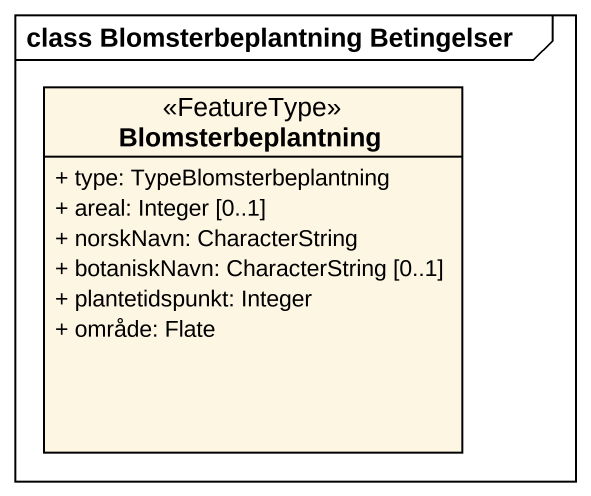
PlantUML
@startuml
mainframe class Blomsterbeplantning Betingelser
hide circle
hide empty members
skinparam classAttributeIconSize 0
class Blomsterbeplantning <<FeatureType>> {
  + type: TypeBlomsterbeplantning
  + areal: Integer [0..1]
  + norskNavn: CharacterString
  + botaniskNavn: CharacterString [0..1]
  + plantetidspunkt: Integer
  + område: Flate
}
@enduml
